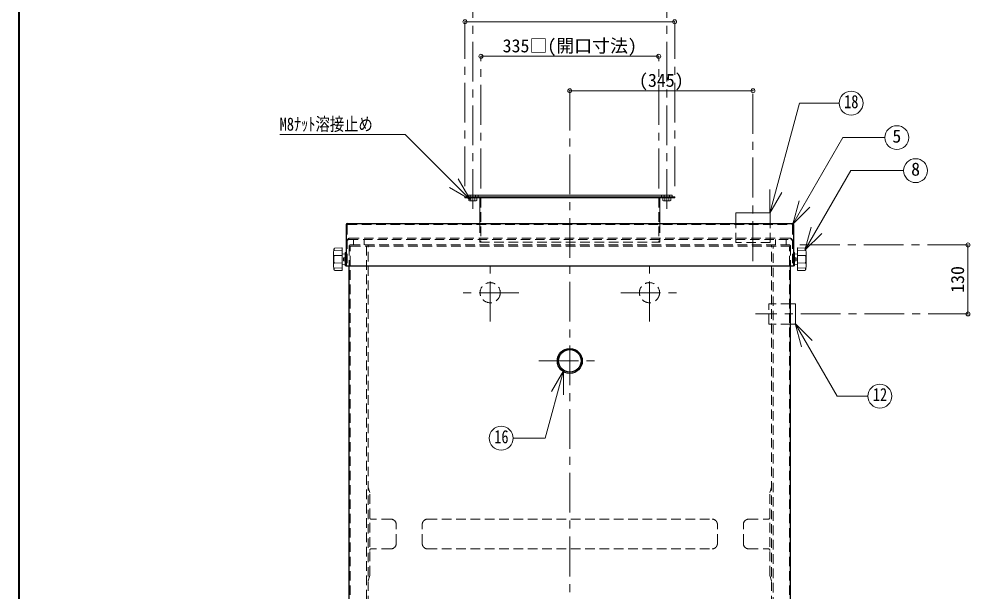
# Model space of a CAD drawing. Units: millimetres at full size, sheet at 1:15; details may follow other scales. Extents: x -3184 to 2891, y -2037 to 2178.
# Drawn here: x -3184 to -1393, y -992 to 88 of the extents above; entities that cross this region are included whole.
import ezdxf
from ezdxf.enums import TextEntityAlignment as Align

# ---------------------------------------------------------------- set-up
doc = ezdxf.new("R2010")
doc.units = ezdxf.units.MM
doc.header["$LTSCALE"] = 15
doc.header["$PDMODE"] = 32
doc.header["$PDSIZE"] = 7.5
doc.linetypes.add('CHAIN1', pattern=[8, 5, -1, 1, -1])
doc.linetypes.add('DASHED1', pattern=[1.8, 1.2, -0.6])
doc.layers.add('0-0', color=7, linetype='Continuous', lineweight=18)
doc.styles.add('ＭＳ ゴシック', font='')
doc.styles.get('ＭＳ ゴシック').set_extended_font_data('MS Gothic')

msp = doc.modelspace()

# ---------------------------------------------------------------- linework, layer by layer
at = {"layer": '0-0', "color": 1, "lineweight": 40}
msp.add_line((-3184.2, -2037.13), (-3184.2, 2177.87), dxfattribs=at)
at = {"layer": '0-0', "color": 4, "linetype": 'CHAIN1', "lineweight": 9}
for p, q in [((-2329.2, -270.13), (-2329.2, 374.97)), ((-1964.2, -270.13), (-1964.2, 374.97)), ((-2344.2, -227.63), (-2344.2, 82.37)), ((-1949.2, -227.63), (-1949.2, 82.37)), ((-2314.2, -231.63), (-2314.2, 17.37)), ((-1979.2, -231.63), (-1979.2, 17.37)), ((-2146.7, -47.63), (-2146.7, -1537.13)), ((-1801.7, -368.63), (-1801.7, -47.63)), ((-1713.2, -338.13), (-1396.7, -338.13)), ((-2296.7, -482.13), (-2296.7, -374.13)), ((-1996.7, -482.13), (-1996.7, -374.13)), ((-2242.7, -428.13), (-2350.7, -428.13)), ((-2050.7, -428.13), (-1942.7, -428.13)), ((-1396.7, -468.13), (-1796.7, -468.13)), ((-2205.2, -556.63), (-2088.2, -556.63))]:
    msp.add_line(p, q, dxfattribs=at)
at = {"layer": '0-0', "color": 4, "lineweight": 9}
for p, q in [((-2344.2, 82.37), (-1949.2, 82.37)), ((-1979.2, 17.37), (-2314.2, 17.37)), ((-2146.7, -47.63), (-1801.7, -47.63)), ((-2316.2, -250.63), (-2316.2, -297.63)), ((-1977.2, -250.63), (-1977.2, -297.63)), ((-1769.2, -277.63), (-1834.2, -277.63)), ((-1834.2, -297.63), (-1834.2, -277.63)), ((-1769.2, -297.63), (-1769.2, -277.63)), ((-1396.7, -338.13), (-1396.7, -468.13))]:
    msp.add_line(p, q, dxfattribs=at)
at = {"layer": '0-0'}
for p, q in [((-1769.66, -278.39), (-1714.08, -70.95)), ((-1639.41, -70.95), (-1714.08, -70.95)), ((-2456.85, -130.17), (-2693.2, -130.17)), ((-2334.36, -252.67), (-2456.85, -130.17)), ((-1726.44, -298.76), (-1632.41, -135.88)), ((-1553.28, -135.88), (-1632.41, -135.88)), ((-2334.36, -252.67), (-2356.86, -213.7)), ((-1703.98, -348.22), (-1617.34, -198.14)), ((-1517.87, -198.14), (-1617.34, -198.14)), ((-2334.36, -252.67), (-2373.33, -230.17)), ((-2344.2, -247.63), (-2344.2, -249.63)), ((-2344.2, -247.63), (-1949.2, -247.63)), ((-1949.2, -249.63), (-2344.2, -249.63)), ((-2339.2, -244.63), (-2339.2, -247.63)), ((-1954.2, -244.63), (-2339.2, -244.63)), ((-2332.95, -249.93), (-2332.95, -254.63)), ((-2325.45, -249.93), (-2325.45, -254.63)), ((-1967.95, -249.93), (-1967.95, -254.63)), ((-1960.45, -249.93), (-1960.45, -254.63)), ((-1954.2, -244.63), (-1954.2, -247.63)), ((-1949.2, -247.63), (-1949.2, -249.63)), ((-1769.66, -278.39), (-1769.66, -233.39)), ((-1769.66, -278.39), (-1747.16, -239.41)), ((-2335.45, -255.13), (-2322.95, -255.13)), ((-1957.95, -255.13), (-1970.45, -255.13)), ((-1726.44, -298.76), (-1714.8, -255.3)), ((-1726.44, -298.76), (-1694.62, -266.94)), ((-1703.98, -348.22), (-1692.34, -304.75)), ((-1703.98, -348.22), (-1672.16, -316.4)), ((-2591.7, -376.37), (-2591.7, -353.89)), ((-2591.69, -353.37), (-2591.3, -345.98)), ((-2575.7, -348.2), (-2590.25, -348.68)), ((-2575.7, -358.28), (-2590.25, -357.79)), ((-2576.22, -343.67), (-2589.37, -344.09)), ((-2575.7, -386.09), (-2575.7, -344.17)), ((-2570.16, -355.59), (-2575.7, -355.13)), ((-2569.7, -352.63), (-2568.2, -352.63)), ((-2569.7, -352.63), (-2569.7, -377.63)), ((-1723.7, -352.63), (-1725.2, -352.63)), ((-1723.24, -355.59), (-1717.7, -355.13)), ((-1717.7, -386.09), (-1717.7, -344.17)), ((-1717.7, -348.2), (-1703.15, -348.68)), ((-1717.7, -358.28), (-1703.15, -357.79)), ((-1717.19, -343.67), (-1704.04, -344.09)), ((-1701.72, -353.37), (-1702.11, -345.98)), ((-1701.7, -376.37), (-1701.7, -353.89)), ((-2575.7, -371.98), (-2590.25, -372.47)), ((-2570.16, -374.67), (-2575.7, -375.13)), ((-2572.95, -362.78), (-2572.95, -367.48)), ((-2572.33, -362.13), (-2569.7, -362.13)), ((-2572.33, -365.13), (-2569.7, -365.13)), ((-2572.33, -368.13), (-2569.7, -368.13)), ((-1721.08, -362.13), (-1723.7, -362.13)), ((-1721.08, -365.13), (-1723.7, -365.13)), ((-1721.08, -368.13), (-1723.7, -368.13)), ((-1723.24, -374.67), (-1717.7, -375.13)), ((-1720.45, -362.78), (-1720.45, -367.48)), ((-1717.7, -371.98), (-1703.15, -372.47)), ((-2591.69, -376.89), (-2591.3, -384.28)), ((-2575.7, -382.06), (-2590.25, -381.58)), ((-2576.22, -386.59), (-2589.37, -386.17)), ((-2569.7, -377.63), (-2568.2, -377.63)), ((-1717.7, -382.06), (-1703.15, -381.58)), ((-1717.19, -386.59), (-1704.04, -386.17)), ((-1701.72, -376.89), (-1702.11, -384.28)), ((-1721.7, -449.13), (-1731.2, -449.13)), ((-1721.7, -487.13), (-1721.7, -449.13)), ((-1721.7, -487.13), (-1731.2, -487.13)), ((-1722.24, -486.47), (-1710.59, -529.94)), ((-1722.24, -486.47), (-1690.42, -518.29)), ((-1722.24, -486.47), (-1643.4, -623.02)), ((-2158.88, -575.58), (-2192.86, -702.38)), ((-2158.88, -575.58), (-2181.38, -614.55)), ((-2158.88, -575.58), (-2158.88, -620.58)), ((-1585.32, -623.02), (-1643.4, -623.02)), ((-2192.86, -702.38), (-2253.43, -702.38))]:
    msp.add_line(p, q, dxfattribs=at)
at = {"layer": '0-0', "color": 4, "linetype": 'DASHED1', "lineweight": 9}
for p, q in [((-2334.2, -249.63), (-2334.2, -244.63)), ((-2324.2, -249.63), (-2324.2, -244.63)), ((-2319.2, -244.63), (-2319.2, -247.63)), ((-2314.2, -249.63), (-2314.2, -333.13)), ((-1979.2, -249.63), (-1979.2, -333.13)), ((-1974.2, -244.63), (-1974.2, -247.63)), ((-1969.2, -249.63), (-1969.2, -244.63)), ((-1959.2, -249.63), (-1959.2, -244.63)), ((-2316.2, -297.63), (-2316.2, -333.13)), ((-1977.2, -297.63), (-1977.2, -333.13)), ((-1834.2, -333.63), (-1834.2, -297.63)), ((-1769.2, -333.63), (-1769.2, -297.63)), ((-2534.2, -338.13), (-2534.2, -328.13)), ((-2316.2, -333.13), (-1977.2, -333.13)), ((-1769.2, -333.63), (-1834.2, -333.63)), ((-1759.2, -338.13), (-1759.2, -328.13)), ((-1771.7, -487.13), (-1771.7, -449.13)), ((-1731.2, -449.13), (-1771.7, -449.13)), ((-1731.2, -487.13), (-1771.7, -487.13)), ((-2526.7, -794.88), (-2523.7, -804.88)), ((-2523.7, -960.88), (-2523.7, -804.88)), ((-1766.7, -794.88), (-1769.7, -804.88)), ((-1769.7, -960.88), (-1769.7, -804.88)), ((-2483.7, -854.88), (-2520.7, -854.88)), ((-1809.7, -854.88), (-1772.7, -854.88)), ((-2473.7, -900.88), (-2473.7, -864.88)), ((-1819.7, -900.88), (-1819.7, -864.88)), ((-2483.7, -910.88), (-2520.7, -910.88)), ((-1809.7, -910.88), (-1772.7, -910.88)), ((-2526.7, -970.88), (-2523.7, -960.88)), ((-1766.7, -970.88), (-1769.7, -960.88))]:
    msp.add_line(p, q, dxfattribs=at)
at = {"layer": '0-0', "color": 5, "lineweight": 25}
for p, q in [((-2566.2, -297.63), (-1727.2, -297.63)), ((-1725.2, -299.63), (-1725.2, -377.63)), ((-2562.2, -1457.63), (-2562.2, -377.63)), ((-1731.2, -1457.63), (-1731.2, -377.63))]:
    msp.add_line(p, q, dxfattribs=at)
at = {"layer": '0-0', "linetype": 'DASHED1'}
for p, q in [((-2566.2, -300.63), (-2566.2, -377.63)), ((-2565.2, -299.63), (-1728.2, -299.63)), ((-1727.2, -300.63), (-1727.2, -377.63)), ((-2563.2, -328.13), (-1730.2, -328.13)), ((-2562.2, -340.13), (-2562.2, -377.63)), ((-1733.2, -325.13), (-2560.2, -325.13)), ((-2559.7, -338.13), (-1733.2, -338.13)), ((-2559.2, -340.13), (-1734.2, -340.13)), ((-2554.2, -338.13), (-2554.2, -328.13)), ((-2529.7, -340.13), (-2529.7, -1425.13)), ((-2526.7, -1422.13), (-2526.7, -338.13)), ((-1766.7, -1422.13), (-1766.7, -338.13)), ((-1763.7, -1425.13), (-1763.7, -340.13)), ((-1739.2, -338.13), (-1739.2, -328.13)), ((-1731.2, -340.13), (-1731.2, -377.63)), ((-2560.2, -1456.63), (-2560.2, -341.13)), ((-1733.2, -1456.63), (-1733.2, -341.13)), ((-2414.7, -854.88), (-1878.7, -854.88)), ((-2424.7, -900.88), (-2424.7, -864.88)), ((-1868.7, -900.88), (-1868.7, -864.88)), ((-2414.7, -910.88), (-1878.7, -910.88))]:
    msp.add_line(p, q, dxfattribs=at)
at = {"layer": '0-0'}
for points in [[(-2336.68, -249.93), (-2336.68, -254.63), (-2335.45, -255.13)], [(-2321.72, -249.93), (-2321.72, -254.63), (-2322.95, -255.13)], [(-1971.68, -249.93), (-1971.68, -254.63), (-1970.45, -255.13)], [(-1956.72, -249.93), (-1956.72, -254.63), (-1957.95, -255.13)], [(-1723.7, -352.63), (-1723.7, -377.63), (-1725.2, -377.63)]]:
    msp.add_lwpolyline(points, dxfattribs=at)
at = {"layer": '0-0', "color": 5, "lineweight": 25}
msp.add_lwpolyline([(-2568.2, -299.63), (-2568.2, -377.63), (-1725.2, -377.63)], dxfattribs=at)
at = {"layer": '0-0'}
for centre in [(-1616.91, -70.95), (-1530.78, -135.88), (-1495.37, -198.14), (-1562.82, -623.02), (-2275.93, -702.38)]:
    msp.add_circle(centre, 22.5, dxfattribs=at)
at = {"layer": '0-0', "color": 4, "linetype": 'DASHED1', "lineweight": 9}
for centre in [(-2296.7, -428.13), (-1996.7, -428.13)]:
    msp.add_circle(centre, 19, dxfattribs=at)
at = {"layer": '0-0', "color": 5, "lineweight": 25}
for radius in [23.5, 21.35]:
    msp.add_circle((-2146.7, -556.63), radius, dxfattribs=at)
at = {"layer": '0-0'}
for centre, radius, start, end in [((-2336.38, -249.93), 0.3, 90, 180), ((-2333.25, -249.93), 0.3, 0, 90), ((-2332.65, -249.93), 0.3, 90, 180), ((-2325.75, -249.93), 0.3, 0, 90), ((-2325.15, -249.93), 0.3, 90, 180), ((-2322.02, -249.93), 0.3, 0, 90), ((-1971.38, -249.93), 0.3, 90, 180), ((-1968.25, -249.93), 0.3, 0, 90), ((-1967.65, -249.93), 0.3, 90, 180), ((-1960.75, -249.93), 0.3, 0, 90), ((-1960.15, -249.93), 0.3, 90, 180), ((-1957.02, -249.93), 0.3, 0, 90), ((-2335.69, -247.48), 7.65, 271.74524, 290.89913), ((-2329.2, -240.8), 14.33, 254.82182, 285.17818), ((-2322.72, -247.48), 7.65, 249.10087, 268.25476), ((-1970.69, -247.48), 7.65, 271.74524, 290.89913), ((-1964.2, -240.8), 14.33, 254.82182, 285.17818), ((-1957.72, -247.48), 7.65, 249.10087, 268.25476), ((-2581.7, -353.89), 10, 176.98087, 180), ((-2589.3, -346.09), 2, 91.84585, 176.98087), ((-2536.87, -365.13), 54.34, 172.70127, 187.29873), ((-2590.27, -358.29), 0.5, 88.09085, 172.70127), ((-2588.63, -345.63), 2.07, 141.26695, 176.97243), ((-2580.74, -345.71), 9.96, 178.90936, 197.37998), ((-2576.2, -344.17), 0.5, 0, 91.84585), ((-2570.2, -356.09), 0.5, 0, 85.23636), ((-1723.2, -356.09), 0.5, 94.76364, 180), ((-1717.2, -344.17), 0.5, 88.15415, 180), ((-1704.1, -346.09), 2, 3.01913, 88.15415), ((-1712.66, -345.71), 9.96, 342.62002, 1.09064), ((-1703.14, -358.29), 0.5, 7.29873, 91.90915), ((-1704.77, -345.63), 2.07, 3.02757, 38.73305), ((-1756.54, -365.13), 54.34, 352.70127, 7.29873), ((-1711.7, -353.89), 10, 0, 3.01913), ((-2590.27, -371.97), 0.5, 187.29873, 271.90915), ((-2570.85, -363.63), 2.11, 134.62454, 225.37546), ((-2571.39, -363.66), 1.79, 121.62812, 150.75937), ((-2570.85, -366.63), 2.11, 134.62454, 225.37546), ((-2571.39, -366.6), 1.79, 209.24063, 238.37188), ((-2570.2, -374.17), 0.5, 274.76364, 0), ((-1723.2, -374.17), 0.5, 180, 265.23636), ((-1722.02, -363.66), 1.79, 29.24063, 58.37188), ((-1722.56, -363.63), 2.11, 314.62454, 45.37546), ((-1722.56, -366.63), 2.11, 314.62454, 45.37546), ((-1722.02, -366.6), 1.79, 301.62812, 330.75937), ((-1703.14, -371.97), 0.5, 268.09085, 352.70127), ((-2581.7, -376.37), 10, 180, 183.01913), ((-2589.3, -384.17), 2, 183.01913, 268.15415), ((-2580.74, -384.55), 9.96, 162.62002, 181.09064), ((-2588.63, -384.63), 2.07, 183.02757, 218.73305), ((-2576.2, -386.09), 0.5, 268.15415, 0), ((-1717.2, -386.09), 0.5, 180, 271.84585), ((-1704.1, -384.17), 2, 271.84585, 356.98087), ((-1712.66, -384.55), 9.96, 358.90936, 17.37998), ((-1704.77, -384.63), 2.07, 321.26695, 356.97243), ((-1711.7, -376.37), 10, 356.98087, 0)]:
    msp.add_arc(centre, radius, start, end, dxfattribs=at)
at = {"layer": '0-0', "color": 4, "lineweight": 9}
for centre, start, end in [((-2317.2, -250.63), 0, 90), ((-1976.2, -250.63), 90, 180)]:
    msp.add_arc(centre, 1, start, end, dxfattribs=at)
at = {"layer": '0-0', "color": 4, "linetype": 'DASHED1', "lineweight": 9}
for centre, radius, start, end in [((-2316.2, -249.63), 2, 0, 90), ((-1977.2, -249.63), 2, 90, 180), ((-2520.7, -851.88), 3, 180, 270), ((-2483.7, -864.88), 10, 0, 90), ((-1809.7, -864.88), 10, 90, 180), ((-1772.7, -851.88), 3, 270, 0), ((-2520.7, -913.88), 3, 90, 180), ((-2483.7, -900.88), 10, 270, 0), ((-1809.7, -900.88), 10, 180, 270), ((-1772.7, -913.88), 3, 0, 90)]:
    msp.add_arc(centre, radius, start, end, dxfattribs=at)
at = {"layer": '0-0', "color": 5, "lineweight": 25}
for centre, start, end in [((-2566.2, -299.63), 90, 180), ((-1727.2, -299.63), 0, 90)]:
    msp.add_arc(centre, 2, start, end, dxfattribs=at)
at = {"layer": '0-0', "linetype": 'DASHED1'}
for centre, radius, start, end in [((-2565.2, -300.63), 1, 90, 180), ((-1728.2, -300.63), 1, 0, 90), ((-2560.2, -331.13), 6, 90, 180), ((-2563.2, -331.13), 3, 90, 180), ((-2560.2, -340.13), 2, 90, 180), ((-2559.2, -341.13), 1, 90, 180), ((-1734.2, -341.13), 1, 0, 90), ((-1733.2, -331.13), 6, 0, 90), ((-1733.2, -340.13), 2, 0, 90), ((-1730.2, -331.13), 3, 0, 90), ((-2414.7, -864.88), 10, 90, 180), ((-1878.7, -864.88), 10, 0, 90), ((-2414.7, -900.88), 10, 180, 270), ((-1878.7, -900.88), 10, 270, 0)]:
    msp.add_arc(centre, radius, start, end, dxfattribs=at)
at = {"layer": '0-0', "color": 1}
for p in [(-2344.2, 82.37), (-1949.2, 82.37), (-2314.2, 17.37), (-1979.2, 17.37), (-2146.7, -47.63), (-1801.7, -47.63), (-1396.7, -338.13), (-1396.7, -468.13)]:
    msp.add_point(p, dxfattribs=at)

# ---------------------------------------------------------------- texts
at = {"layer": '0-0', "style": 'ＭＳ ゴシック'}
for s, p in [('335□(開口寸法)', (-2273.26, 17.37)), ('(345)', (-2016.39, -47.63)), ('5', (-1539.22, -152.76)), ('8', (-1503.8, -215.02))]:
    msp.add_text(s, height=24.74, dxfattribs=at).set_placement(p, align=Align.BOTTOM_LEFT)
at = {"layer": '0-0', "style": 'ＭＳ ゴシック', "width": 0.8}
for s, p in [('18', (-1630.03, -87.83)), ('M8ﾅｯﾄ溶接止め', (-2693.2, -130.17)), ('12', (-1575.95, -639.89)), ('16', (-2289.06, -719.26))]:
    msp.add_text(s, height=24.74, dxfattribs=at).set_placement(p, align=Align.BOTTOM_LEFT)
at = {"layer": '0-0', "style": 'ＭＳ ゴシック'}
msp.add_text('130', height=24.74, rotation=90, dxfattribs=at).set_placement((-1396.7, -428.44), align=Align.BOTTOM_LEFT)

doc.saveas('drawing.dxf')
